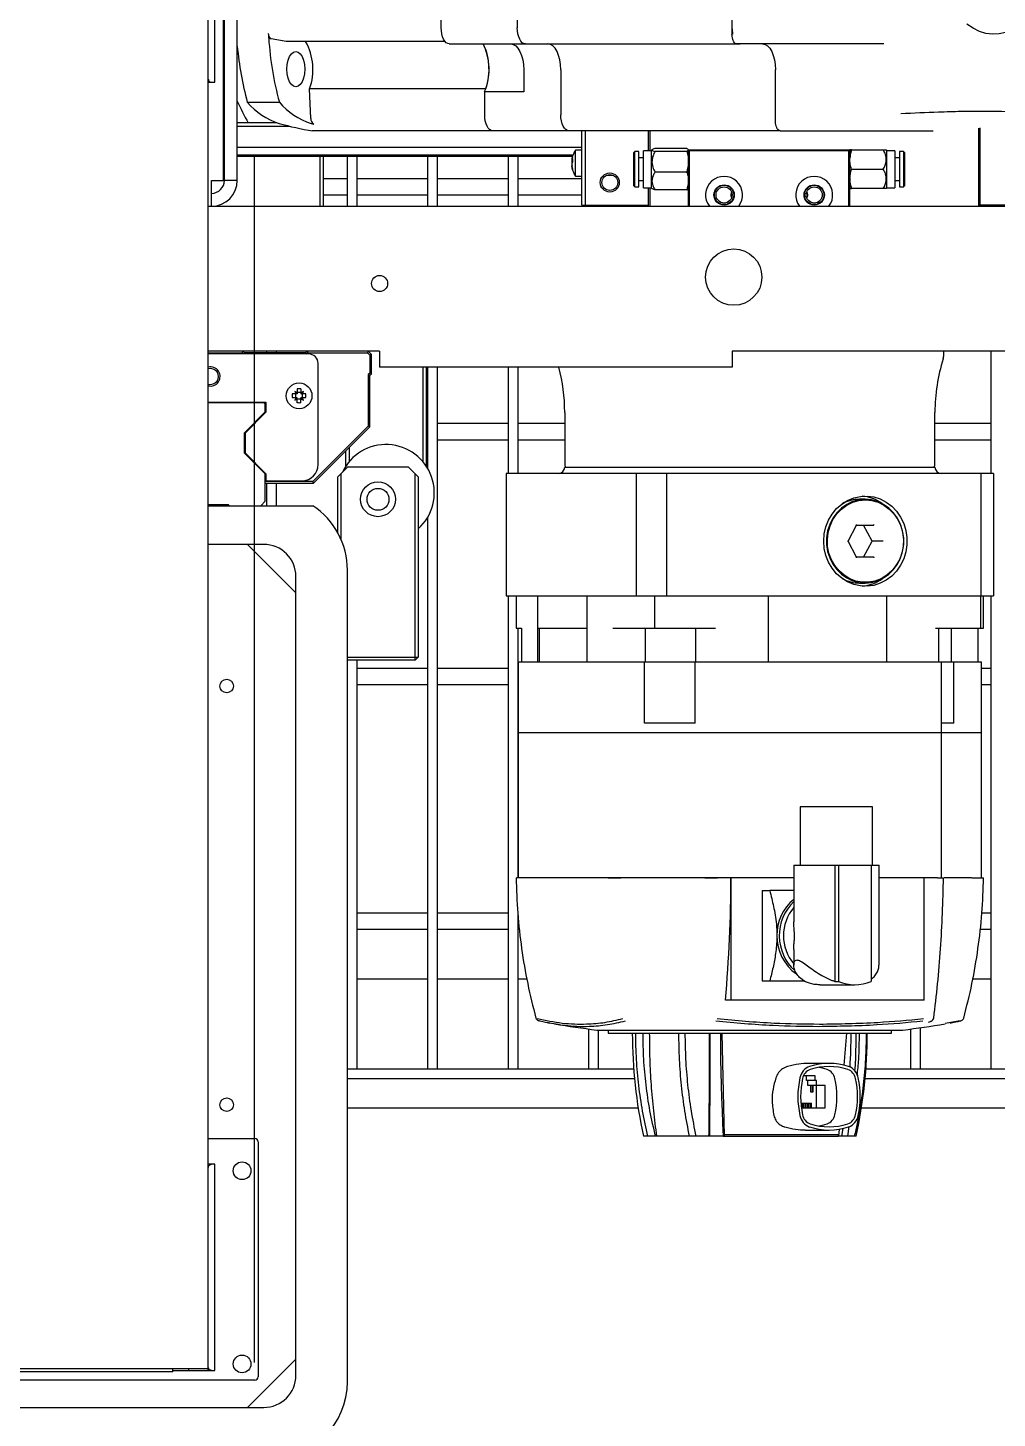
# Model space of a CAD drawing. Header units: inches. Extents: x -347369 to -260369, y 119522 to 149869.
# Drawn here: x -325453.9 to -325152.8, y 136657.3 to 137089.1 of the extents above; entities that cross this region are included whole.
import ezdxf

# ---------------------------------------------------------------- set-up
doc = ezdxf.new("R2010")
doc.units = ezdxf.units.IN
doc.header["$LTSCALE"] = 300
doc.linetypes.add('CENTRO', pattern=[2, 1.25, -0.25, 0.25, -0.25])
for name, color, linetype in [('ASSI', 254, 'CENTRO'), ('MACCHINA', 40, 'Continuous'), ('QUOTE', 7, 'Continuous')]:
    doc.layers.add(name, color=color, linetype=linetype)

# ---------------------------------------------------------------- blocks, each defined once
blk = doc.blocks.new('A$C27be3406')
at = {"layer": 'ASSI'}
blk.add_line((0, 2250), (0, -3750), dxfattribs=at)
at = {"layer": 'MACCHINA'}
for p, q in [((58.14, -1910.6), (58.14, -1819.6)), ((81.78, -1819.6), (81.78, -1910.6)), ((148.46, -1817.6), (148.46, -1912.6)), ((-14.21, -2327.5), (-14.21, -1863.05)), ((-12.21, -1927.5), (-12.21, -1863.5)), ((-9.51, -1958), (-9.51, -1862)), ((-9.21, -1958), (-9.21, -1862)), ((-5.21, -1958), (-5.21, -1862)), ((9.95, -1914.87), (5.35, -1914.07)), ((59.34, -1914.87), (9.95, -1914.87)), ((60.64, -1915.6), (150.96, -1915.6)), ((195.59, -1915.6), (190.19, -1915.6)), ((83.76, -1923.6), (83.76, -1930.43)), ((95.28, -1923.6), (95.28, -1937.6)), ((161.96, -1939.6), (161.96, -1923.6)), ((-14.21, -1927.5), (-12.21, -1927.5)), ((72, -1929.51), (17.27, -1929.51)), ((17.67, -1938.71), (17.27, -1929.51)), ((-9.51, -1933.12), (-9.21, -1933.12)), ((-2.1, -1933.69), (7.86, -1933.69)), ((83.76, -1930.43), (71.64, -1930.43)), ((71.64, -1937.6), (71.64, -1930.43)), ((-9.21, -1940.1), (-9.51, -1940.1)), ((-9.51, -1941.14), (-9.21, -1941.14)), ((7.12, -1940.1), (-5.21, -1940.1)), ((-5.21, -1941.14), (10.98, -1941.14)), ((163.45, -1942.6), (18.19, -1942.6)), ((101.85, -1965.63), (101.85, -1942.6)), ((102.85, -1942.6), (102.85, -1965.63)), ((122.5, -1948.75), (122.5, -1942.6)), ((123, -1948.75), (123, -1942.6)), ((163.46, -1942.6), (210.96, -1942.6)), ((225, -1941.74), (225, -1966)), ((225.5, -1966), (225.5, -1941.69)), ((-9.51, -1947.64), (-9.21, -1947.64)), ((-9.51, -1950), (-9.21, -1950)), ((-9.51, -1950.5), (-9.21, -1950.5)), ((-5.21, -1947.64), (101.85, -1947.64)), ((-5.21, -1950), (99.11, -1950)), ((-5.21, -1950.5), (98.93, -1950.5)), ((20.5, -1966), (20.5, -1950.5)), ((21.5, -1950.5), (21.5, -1966)), ((29, -1966), (29, -1950.5)), ((32, -1966), (32, -1950.5)), ((54, -1966), (54, -1950.5)), ((57, -1966), (57, -1950.5)), ((79, -1966), (79, -1950.5)), ((82, -1966), (82, -1950.5)), ((101.85, -1948.63), (99.85, -1948.63)), ((99.85, -1956.63), (99.85, -1948.63)), ((118.3, -1949), (118, -1949.3)), ((118, -1959.7), (118, -1949.3)), ((119.5, -1949), (118.3, -1949)), ((118.3, -1960), (118.3, -1949)), ((119.5, -1960), (119.5, -1949)), ((121, -1950.95), (119.5, -1950.95)), ((123.5, -1948.75), (121, -1948.75)), ((121, -1960.25), (121, -1948.75)), ((123.67, -1948.43), (123.5, -1948.6)), ((123.5, -1960.4), (123.5, -1948.6)), ((134.41, -1948.1), (124.53, -1948.1)), ((134.41, -1949.01), (124.53, -1949.01)), ((135, -1948.6), (134.9, -1948.43)), ((135, -1948.7), (135.2, -1948.5)), ((135, -1966), (135, -1948.6)), ((135, -1948.7), (185, -1948.7)), ((135.2, -1948.5), (135.2, -1966)), ((135.2, -1948.5), (184.8, -1948.5)), ((184.8, -1966), (184.8, -1948.5)), ((184.8, -1948.5), (185, -1948.7)), ((185.06, -1948.5), (185, -1948.6)), ((185, -1948.61), (185, -1966)), ((185.59, -1948.5), (195.47, -1948.5)), ((196.5, -1948.6), (196.4, -1948.5)), ((196.5, -1948.6), (196.5, -1960.4)), ((199, -1948.75), (196.5, -1948.75)), ((199, -1948.75), (199, -1960.25)), ((200.5, -1950.95), (199, -1950.95)), ((201.7, -1949), (200.5, -1949)), ((200.5, -1949), (200.5, -1960)), ((202, -1949.3), (201.7, -1949)), ((201.7, -1949), (201.7, -1960)), ((202, -1949.3), (202, -1959.7)), ((98.68, -1951.55), (98.71, -1951.57)), ((98.68, -1951.74), (98.93, -1951.81)), ((98.68, -1951.99), (98.94, -1952.16)), ((98.68, -1952.45), (98.92, -1952.39)), ((98.68, -1953.26), (98.8, -1953.19)), ((98.68, -1953.51), (98.72, -1953.5)), ((98.68, -1953.7), (98.76, -1953.66)), ((134.41, -1955.41), (124.53, -1955.41)), ((185.59, -1954.5), (195.47, -1954.5)), ((-13.21, -1966), (-13.21, -1958)), ((-13.21, -1958), (-9.51, -1958)), ((-5.21, -1958), (-9.21, -1958)), ((29, -1957.5), (21.5, -1957.5)), ((54, -1957.5), (32, -1957.5)), ((79, -1957.5), (57, -1957.5)), ((101.85, -1957.5), (82, -1957.5)), ((99.85, -1956.63), (101.85, -1956.63)), ((109.52, -1956.38), (111.49, -1956.38)), ((118, -1959.7), (118.3, -1960)), ((118.3, -1960), (119.5, -1960)), ((119.5, -1958.05), (121, -1958.05)), ((199, -1958.05), (200.5, -1958.05)), ((200.5, -1960), (201.7, -1960)), ((201.7, -1960), (202, -1959.7)), ((21.5, -1962.5), (29, -1962.5)), ((32, -1962.5), (54, -1962.5)), ((57, -1962.5), (79, -1962.5)), ((82, -1962.5), (101.85, -1962.5)), ((121, -1960.25), (123.5, -1960.25)), ((122.5, -1966), (122.5, -1960.25)), ((123, -1966), (123, -1960.25)), ((123.5, -1960.4), (123.67, -1960.57)), ((134.41, -1960.9), (124.53, -1960.9)), ((134.9, -1960.57), (135, -1960.4)), ((185, -1960.4), (185.06, -1960.5)), ((195.47, -1960.5), (185.59, -1960.5)), ((196.4, -1960.5), (196.5, -1960.4)), ((196.5, -1960.25), (199, -1960.25)), ((-14.21, -1966), (248.5, -1966)), ((101.85, -1965.63), (122.5, -1965.63)), ((104, -1966), (104, -1965.63)), ((107, -1966), (107, -1965.63)), ((114, -1965.63), (114, -1966)), ((246.15, -1965.63), (225.5, -1965.63)), ((229, -1966), (229, -1965.63)), ((39, -2011), (-14.21, -2011)), ((-14.21, -2011.5), (-3.71, -2011.5)), ((-3.5, -2011), (-3.71, -2011.5)), ((-3.71, -2011.5), (-3.33, -2011.87)), ((-3.5, -2011), (-3, -2011.5)), ((-3, -2011.5), (-3.15, -2011.87)), ((16, -2011.5), (-3, -2011.5)), ((4, -2011.5), (4, -2011)), ((7, -2011.5), (7, -2011)), ((16, -2011.5), (16.5, -2011)), ((16, -2011.5), (16.15, -2011.87)), ((16.33, -2011.87), (16.71, -2011.5)), ((16.5, -2011), (16.71, -2011.5)), ((16.71, -2011.5), (35.29, -2011.5)), ((35.5, -2011), (35.29, -2011.5)), ((35.29, -2011.5), (36, -2012.21)), ((35.5, -2011), (36.5, -2012)), ((39, -2011), (39, -2016)), ((248.5, -2011), (148.5, -2011)), ((148.5, -2011), (148.5, -2016)), ((214.25, -2012.2), (214.25, -2011)), ((229, -2049), (229, -2011)), ((16.92, -2011.87), (-14.21, -2011.87)), ((19.92, -2046.23), (19.92, -2014.87)), ((36.5, -2012), (36, -2012.21)), ((36, -2012.21), (36, -2017.79)), ((36.5, -2018), (36.5, -2012)), ((148.5, -2016), (39, -2016)), ((52.5, -2045.37), (52.5, -2016)), ((53.5, -2016), (53.5, -2046.71)), ((54, -2047.52), (54, -2016)), ((57, -2234), (57, -2016)), ((79, -2049), (79, -2016)), ((82, -2049), (82, -2016)), ((36, -2017.79), (35.5, -2018.29)), ((35.5, -2018.29), (35.5, -2034.29)), ((36, -2018.5), (35.5, -2018.29)), ((36.5, -2018), (36, -2017.79)), ((36, -2018.5), (36.5, -2018)), ((36, -2034.5), (36, -2018.5)), ((13.42, -2024.3), (11.88, -2024.3)), ((13.42, -2024.3), (12.65, -2023.52)), ((12.97, -2025.45), (12.97, -2024.3)), ((13.42, -2022.75), (13.42, -2024.3)), ((14.57, -2023.84), (13.42, -2023.84)), ((14.57, -2022.75), (14.57, -2024.3)), ((14.57, -2024.3), (15.35, -2023.52)), ((16.12, -2024.3), (14.57, -2024.3)), ((15.03, -2025.45), (15.03, -2024.3)), ((-14.21, -2026.8), (3.7, -2026.8)), ((3.5, -2027), (-14.21, -2027)), ((3.5, -2027.5), (3, -2027)), ((3.5, -2029.86), (3.5, -2027)), ((3.7, -2026.8), (3.7, -2029.94)), ((13.42, -2025.45), (11.88, -2025.45)), ((13.42, -2025.45), (12.65, -2026.22)), ((13.42, -2027), (13.42, -2025.45)), ((14.57, -2025.91), (13.42, -2025.91)), ((14.57, -2025.45), (15.35, -2026.22)), ((16.12, -2025.45), (14.57, -2025.45)), ((14.57, -2027), (14.57, -2025.45)), ((-3, -2036.36), (3.5, -2029.86)), ((3.7, -2029.94), (-2.8, -2036.44)), ((96.5, -2030), (96.5, -2046.5)), ((211.5, -2046.5), (211.5, -2030)), ((-3, -2042.64), (-3, -2036.36)), ((-2.8, -2036.44), (-2.8, -2042.56)), ((35.5, -2034.29), (18.29, -2051.5)), ((18.5, -2052), (36, -2034.5)), ((36, -2034.5), (35.5, -2034.29)), ((54, -2033.5), (53.5, -2033.5)), ((79, -2033.5), (57, -2033.5)), ((96.5, -2033.5), (82, -2033.5)), ((229, -2033.5), (211.5, -2033.5)), ((28.5, -2046.71), (28.5, -2042)), ((29.5, -2041), (29.5, -2045.37)), ((53.5, -2038.5), (54, -2038.5)), ((57, -2038.5), (79, -2038.5)), ((82, -2038.5), (96.5, -2038.5)), ((211.5, -2038.5), (229, -2038.5)), ((3.5, -2049.14), (-3, -2042.64)), ((-2.8, -2042.56), (3.7, -2049.06)), ((3.5, -2057.6), (3.5, -2049.14)), ((3.7, -2049.06), (3.7, -2051.23)), ((26, -2050), (29, -2047)), ((26, -2067.38), (26, -2050)), ((27, -2049), (27, -2069.41)), ((48, -2047), (29, -2047)), ((51, -2050), (48, -2047)), ((50, -2107), (50, -2049)), ((51, -2050), (51, -2106)), ((78.32, -2049), (78.32, -2087)), ((229.68, -2049), (78.32, -2049)), ((96.5, -2047), (211.5, -2047)), ((118.82, -2087), (118.82, -2049)), ((128.07, -2049), (128.07, -2087)), ((225.85, -2087), (225.85, -2049)), ((229.68, -2049), (229.68, -2087)), ((18.29, -2051.5), (3.5, -2051.5)), ((3.5, -2052), (18.5, -2052)), ((3.7, -2051.23), (14.92, -2051.23)), ((4, -2059), (4, -2052)), ((7, -2059), (7, -2052)), ((18.5, -2052), (18.29, -2051.5)), ((-14.21, -2058.6), (-8, -2058.6)), ((-14.21, -2059), (18.27, -2059)), ((-8, -2058.6), (-7.6, -2059)), ((2.1, -2059), (3.5, -2057.6)), ((189.82, -2057), (188.06, -2057)), ((54, -2234), (54, -2062.48)), ((184.5, -2070), (187.17, -2064.99)), ((187.17, -2065), (192.49, -2065)), ((192, -2070), (189.33, -2065)), ((3, -2071), (-14.21, -2071)), ((13, -2086), (-2, -2071)), ((184.35, -2070), (184.5, -2070)), ((187.17, -2075.01), (184.5, -2070)), ((189.33, -2075), (192, -2070)), ((195.44, -2070), (192, -2070)), ((192.49, -2075), (187.17, -2075)), ((29, -2331), (29, -2079)), ((13, -2329), (13, -2081)), ((188.06, -2083), (189.82, -2083)), ((78.32, -2087), (229.68, -2087)), ((79, -2234), (79, -2087)), ((81.46, -2087), (81.46, -2097)), ((88.14, -2107.5), (88.14, -2087)), ((103.47, -2107.5), (103.47, -2087)), ((124.37, -2087), (124.37, -2097)), ((159.66, -2087), (159.66, -2107.5)), ((196.61, -2107.5), (196.61, -2087)), ((225.61, -2087), (225.61, -2097)), ((226.54, -2097), (226.54, -2087)), ((229, -2234), (229, -2087)), ((81.46, -2097), (83.12, -2097)), ((82, -2174.5), (82, -2097)), ((83.05, -2097), (83.05, -2107.5)), ((88.14, -2097), (103.47, -2097)), ((88.61, -2097), (88.61, -2107.5)), ((111.5, -2097), (143.29, -2097)), ((121.58, -2107.5), (121.58, -2097)), ((137.24, -2107.5), (137.24, -2097)), ((211.72, -2097), (226.54, -2097)), ((212.74, -2107.5), (212.74, -2097)), ((216.68, -2107.5), (216.68, -2097)), ((224.95, -2107.5), (224.95, -2097)), ((29, -2106), (51, -2106)), ((50, -2107), (51, -2106)), ((50, -2107), (29, -2107)), ((32, -2234), (32, -2107)), ((54, -2109.5), (32, -2109.5)), ((79, -2109.5), (57, -2109.5)), ((82.02, -2109.5), (82, -2109.5)), ((82.02, -2107.5), (82.02, -2174.5)), ((82.02, -2107.5), (225.98, -2107.5)), ((121.27, -2126.5), (121.27, -2107.5)), ((136.98, -2126.5), (136.98, -2107.5)), ((213.55, -2174.5), (213.55, -2107.5)), ((217.37, -2126.5), (217.37, -2107.5)), ((225.98, -2174.5), (225.98, -2107.5)), ((229, -2109.5), (225.98, -2109.5)), ((32, -2114.5), (54, -2114.5)), ((57, -2114.5), (79, -2114.5)), ((82, -2114.5), (82.02, -2114.5)), ((225.98, -2114.5), (229, -2114.5)), ((136.98, -2126.5), (121.27, -2126.5)), ((217.37, -2126.5), (213.55, -2126.5)), ((225.98, -2129.5), (82.02, -2129.5)), ((169.69, -2152.45), (169.69, -2170.65)), ((192.09, -2152.45), (169.69, -2152.45)), ((192.09, -2170.65), (192.09, -2152.45)), ((167.64, -2170.65), (167.64, -2188.19)), ((167.64, -2170.65), (194.14, -2170.65)), ((180.43, -2170.65), (180.43, -2206.72)), ((181.52, -2170.65), (181.52, -2206.72)), ((191.68, -2170.65), (191.68, -2206.72)), ((194.14, -2201.66), (194.14, -2170.65)), ((167.64, -2174.5), (81.63, -2174.5)), ((148.11, -2174.5), (148.11, -2212.5)), ((210.46, -2174.5), (194.14, -2174.5)), ((208.15, -2212.5), (208.15, -2174.5)), ((212.31, -2174.5), (210.48, -2174.5)), ((222.9, -2174.5), (214.38, -2174.5)), ((222.91, -2174.5), (224.75, -2174.5)), ((157.81, -2178.5), (157.81, -2206.5)), ((157.81, -2178.5), (160.19, -2178.5)), ((54, -2185.5), (32, -2185.5)), ((79, -2185.5), (57, -2185.5)), ((82, -2234), (82, -2186.25)), ((229, -2185.5), (226.08, -2185.5)), ((32, -2190.5), (54, -2190.5)), ((57, -2190.5), (79, -2190.5)), ((82, -2190.5), (82.46, -2190.5)), ((225.54, -2190.5), (229, -2190.5)), ((167.64, -2196.82), (167.64, -2201.63)), ((54, -2206), (32, -2206)), ((79, -2206), (57, -2206)), ((84.76, -2206), (82, -2206)), ((229, -2206), (223.24, -2206)), ((157.81, -2206.5), (160.19, -2206.5)), ((175.82, -2207.75), (186.6, -2207.75)), ((180.43, -2206.72), (181.52, -2206.72)), ((208.15, -2212.5), (146.41, -2212.5)), ((88.44, -2218.86), (88.69, -2218.98)), ((219.31, -2218.98), (214.67, -2219.78)), ((91, -2219.47), (91.77, -2219.63)), ((104, -2234), (104, -2221.48)), ((106.5, -2221.8), (201.5, -2221.8)), ((107, -2234), (107, -2221.8)), ((110, -2221.8), (110, -2222.8)), ((110, -2222.8), (198, -2222.8)), ((145.3, -2222.8), (146, -2254.8)), ((183.99, -2222.8), (183.25, -2232.69)), ((198, -2222.8), (198, -2221.8)), ((204, -2234), (204, -2221.48)), ((207, -2234), (207, -2221.07)), ((209.51, -2219.38), (210.09, -2219.17)), ((216.23, -2219.63), (217, -2219.47)), ((117.92, -2234), (29, -2234)), ((174.28, -2236), (170.69, -2236)), ((171.59, -2237.5), (171.59, -2236)), ((178.62, -2232.15), (172.26, -2232.15)), ((174.28, -2237.5), (174.28, -2236)), ((582, -2234), (190.08, -2234)), ((118.18, -2237), (29, -2237)), ((174.7, -2237.5), (171.59, -2237.5)), ((172.01, -2239), (172.01, -2237.5)), ((177.44, -2239), (172.01, -2239)), ((172.86, -2239), (172.86, -2241)), ((173.39, -2239), (173.39, -2241)), ((173.65, -2241), (173.65, -2239)), ((174.7, -2239), (174.7, -2237.5)), ((174.75, -2246), (174.75, -2239)), ((177.44, -2246), (177.44, -2239)), ((582, -2237), (189.82, -2237)), ((169.85, -2244.5), (173.18, -2244.5)), ((170.23, -2244.5), (170.23, -2246)), ((170.65, -2246), (170.65, -2244.5)), ((171.08, -2244.5), (171.08, -2246)), ((171.5, -2246), (171.5, -2244.5)), ((171.92, -2244.5), (171.92, -2246)), ((172.34, -2246), (172.34, -2244.5)), ((172.76, -2244.5), (172.76, -2246)), ((172.86, -2241), (173.65, -2241)), ((173.18, -2246), (173.18, -2244.5)), ((29, -2246), (119.33, -2246)), ((170.01, -2246), (177.44, -2246)), ((188.67, -2246), (888, -2246)), ((171.29, -2252.85), (178.62, -2252.85)), ((181.74, -2252.6), (181.58, -2254.8)), ((182.88, -2252.39), (182.44, -2254.8)), ((184.47, -2254.8), (184.9, -2251.78)), ((-14.21, -2255.5), (0.29, -2255.5)), ((1.29, -2256.5), (1.29, -2329.5)), ((124.97, -2254.8), (121, -2254.8)), ((145.75, -2254.8), (125.03, -2254.8)), ((145.75, -2254.8), (146, -2254.8)), ((146.02, -2254.3), (146, -2254.8)), ((146, -2254.8), (181.58, -2254.8)), ((181.6, -2254.3), (146.02, -2254.3)), ((181.58, -2254.8), (181.6, -2254.3)), ((181.58, -2254.8), (181.58, -2254.3)), ((182.44, -2254.8), (181.58, -2254.8)), ((187, -2254.8), (182.44, -2254.8)), ((-12.21, -2263.5), (-14.21, -2263.5)), ((-12.21, -2327.5), (-12.21, -2263.5)), ((-2, -2339), (13, -2324)), ((0.29, -2330.5), (-157.71, -2330.5)), ((-14.21, -2327.05), (-143.21, -2327.05)), ((-25.21, -2327.95), (-132.21, -2327.95)), ((-25.21, -2327.95), (-25.21, -2327.05)), ((-25.21, -2327.5), (-12.21, -2327.5)), ((-20.21, -2327.5), (-20.21, -2327.05)), ((-345, -2339), (3, -2339))]:
    blk.add_line(p, q, dxfattribs=at)
at = {"layer": 'MACCHINA', "flags": 128}
for points in [[(237.44, -1910.15), (235.48, -1911.28), (233.47, -1912.06), (231.44, -1912.5), (229.4, -1912.59), (227.36, -1912.33), (225.34, -1911.71), (223.35, -1910.75), (221.41, -1909.46)], [(4.44, -1912.35), (4.46, -1912.54), (4.47, -1912.74), (4.48, -1912.94), (4.5, -1913.14), (4.51, -1913.34), (4.53, -1913.53), (4.54, -1913.73), (4.55, -1913.93)], [(60.64, -1915.6), (60.15, -1915.5), (59.68, -1915.22), (59.25, -1914.76), (58.87, -1914.14), (58.56, -1913.38), (58.33, -1912.51), (58.18, -1911.58), (58.14, -1910.6)], [(84.28, -1915.6), (83.79, -1915.5), (83.32, -1915.22), (82.89, -1914.76), (82.51, -1914.14), (82.2, -1913.38), (81.97, -1912.51), (81.83, -1911.58), (81.78, -1910.6)], [(79.76, -1915.6), (80.54, -1915.75), (81.29, -1916.21), (81.98, -1916.95), (82.59, -1917.94), (83.09, -1919.16), (83.46, -1920.54), (83.68, -1922.04), (83.76, -1923.6)], [(95.28, -1923.6), (95.2, -1922.04), (94.97, -1920.54), (94.6, -1919.16), (94.11, -1917.94), (93.5, -1916.95), (92.81, -1916.21), (92.06, -1915.75), (91.28, -1915.6)], [(157.96, -1915.6), (158.74, -1915.75), (159.49, -1916.21), (160.18, -1916.95), (160.79, -1917.94), (161.29, -1919.16), (161.66, -1920.54), (161.89, -1922.04), (161.96, -1923.6)], [(14.93, -1927.33), (14.36, -1928.2), (13.7, -1928.75), (12.98, -1928.94), (12.27, -1928.75), (11.61, -1928.2), (11.04, -1927.33), (10.6, -1926.19), (10.33, -1924.86), (10.23, -1923.44), (10.33, -1922.01), (10.6, -1920.69), (11.04, -1919.55)], [(11.04, -1919.55), (11.61, -1918.67), (12.27, -1918.12), (12.98, -1917.94), (13.7, -1918.12), (14.36, -1918.67), (14.93, -1919.55), (15.37, -1920.69), (15.64, -1922.01), (15.73, -1923.44), (15.64, -1924.86), (15.37, -1926.19), (14.93, -1927.33)], [(74.14, -1942.6), (73.65, -1942.5), (73.18, -1942.22), (72.75, -1941.76), (72.37, -1941.14), (72.06, -1940.38), (71.83, -1939.51), (71.68, -1938.58), (71.64, -1937.6)], [(97.78, -1942.6), (97.29, -1942.5), (96.82, -1942.22), (96.39, -1941.76), (96.01, -1941.14), (95.7, -1940.38), (95.47, -1939.51), (95.33, -1938.58), (95.28, -1937.6)], [(98.72, -1951.75), (98.71, -1951.85), (98.68, -1951.99)], [(98.71, -1953.68), (98.7, -1953.62), (98.68, -1953.51)], [(176.96, -2070), (177.13, -2067.75), (177.63, -2065.57), (178.44, -2063.49), (179.56, -2061.59), (180.94, -2059.9), (182.55, -2058.48), (184.35, -2057.35), (186.3, -2056.55), (188.34, -2056.1), (190.42, -2056.01), (192.48, -2056.28), (194.48, -2056.91), (196.36, -2057.88), (198.08, -2059.16), (199.58, -2060.72), (200.83, -2062.52), (201.79, -2064.51), (202.45, -2066.65), (202.79, -2068.87), (202.79, -2071.13), (202.45, -2073.35), (201.79, -2075.49), (200.83, -2077.48), (199.58, -2079.28), (198.08, -2080.84), (196.36, -2082.12), (194.48, -2083.09), (192.48, -2083.72), (190.42, -2083.99), (188.34, -2083.9), (186.3, -2083.45), (184.35, -2082.65), (182.55, -2081.52), (180.94, -2080.1), (179.56, -2078.41), (178.44, -2076.51), (177.63, -2074.43), (177.13, -2072.25), (176.96, -2070)], [(189.82, -2057), (187.84, -2057.18), (185.92, -2057.7), (184.1, -2058.57), (182.44, -2059.74), (180.98, -2061.2), (179.76, -2062.89), (178.82, -2064.78), (178.18, -2066.81), (177.85, -2068.93), (177.85, -2071.07), (178.18, -2073.19), (178.82, -2075.22), (179.76, -2077.11), (180.98, -2078.8), (182.44, -2080.26), (184.1, -2081.43), (185.92, -2082.3), (187.84, -2082.82), (189.82, -2083), (191.8, -2082.82), (193.72, -2082.3), (195.54, -2081.43), (197.2, -2080.26), (198.66, -2078.8), (199.87, -2077.11), (200.82, -2075.22), (201.46, -2073.19), (201.79, -2071.07), (201.79, -2068.93), (201.46, -2066.81), (200.82, -2064.78), (199.87, -2062.89), (198.66, -2061.2), (197.2, -2059.74), (195.54, -2058.57), (193.72, -2057.7), (191.8, -2057.18), (189.82, -2057)], [(189.9, -2057.2), (191.89, -2057.38), (193.83, -2057.93), (195.66, -2058.83), (197.32, -2060.04), (198.77, -2061.54), (199.97, -2063.29), (200.87, -2065.23), (201.46, -2067.3), (201.71, -2069.46), (201.63, -2071.63), (201.2, -2073.75), (200.45, -2075.76), (199.4, -2077.61), (198.08, -2079.24), (196.52, -2080.6), (194.77, -2081.66), (192.88, -2082.39), (190.9, -2082.75), (188.89, -2082.75), (186.92, -2082.39), (185.02, -2081.66), (183.27, -2080.6), (181.71, -2079.24), (180.39, -2077.61), (179.34, -2075.76), (178.59, -2073.75), (178.17, -2071.63), (178.08, -2069.46), (178.34, -2067.3), (178.92, -2065.23), (179.83, -2063.29), (181.02, -2061.54), (182.47, -2060.04), (184.13, -2058.83), (185.96, -2057.93), (187.9, -2057.38), (189.9, -2057.2)], [(144.88, -2222.8), (144.89, -2226.83), (144.93, -2230.86), (145, -2234.88), (145.09, -2238.9), (145.22, -2242.9), (145.37, -2246.88), (145.55, -2250.85), (145.75, -2254.8)], [(178.02, -2234.06), (176.58, -2233.66), (175.4, -2233.42)], [(175.4, -2251.58), (176.58, -2251.34), (178.02, -2250.94)]]:
    blk.add_lwpolyline(points, dxfattribs=at)
at = {"layer": 'MACCHINA'}
for centre, radius in [((110.5, -1958.63), 2.96), ((110.5, -1958.63), 2.46), ((146, -1962.5), 3.15), ((146, -1962.5), 3), ((146, -1962.5), 2.5), ((174, -1962.5), 3.15), ((174, -1962.5), 3), ((174, -1962.5), 2.5), ((149, -1988), 8.75), ((39, -1990), 2.5), ((14, -2024.87), 4), ((38.5, -2057), 5.4), ((38.5, -2057), 3.4), ((-8.5, -2115), 2.1), ((-8.5, -2245), 2.1), ((-3.71, -2265.5), 2.75), ((-3.71, -2325.5), 2.75)]:
    blk.add_circle(centre, radius, dxfattribs=at)
for centre, radius, start, end in [((6.19, -1912.53), 1.76, 174.1511, 241.2153), ((157.78, -1910.64), 9.32, 179.761, 191.8337), ((94.56, -1907.42), 100.16, 185.1105, 195.2071), ((105.43, -1907.21), 101.1, 183.8086, 195.1818), ((0.75, -1923.54), 17.56, 340.1212, 29.5829), ((55.05, -1923.48), 17.98, 337.2868, 25.9881), ((54.64, -1923.52), 18.36, 340.9391, 25.5353), ((85.68, -1891.99), 99.85, 204.456, 208.8032), ((14.32, -1919.84), 21.48, 220.1559, 252.2768), ((24.28, -1919.84), 21.48, 220.1559, 252.2768), ((32.87, -1851.42), 92.35, 254.2364, 260.8575), ((19.56, -1938.92), 1.91, 173.795, 237.1625), ((43.5, -1848.84), 95.02, 254.2689, 254.7643), ((105.95, -1952.77), 7.34, 164.9527, 171.9608), ((102.86, -1952.27), 4.23, 160.5837, 170.2418), ((104.64, -1952.41), 6.02, 167.6604, 171.7896), ((100.09, -1952.25), 1.49, 139.4162, 159.9557), ((105.62, -1952.63), 7.02, 145.292, 167.6618), ((105.55, -1951.81), 6.62, 175.3965, 184.6035), ((102.08, -1953.26), 3.49, 160.1365, 166.6839), ((100.09, -1953.32), 1.49, 139.4162, 159.9557), ((99.91, -1952.02), 1.29, 199.3339, 207.8921), ((102.26, -1951.95), 3.68, 193.4454, 202.5167), ((104.67, -1952.4), 6.05, 188.2239, 199.0334), ((98.95, -1952.99), 0.378, 226.2673, 257.4818), ((104.67, -1952.84), 6.05, 188.2239, 199.0334), ((105.62, -1952.63), 7.02, 192.3382, 214.708), ((100.08, -1954.59), 1.15, 168.9237, 191.0763), ((-13.21, -1958), 4, 270, 0), ((-13.21, -1958), 8, 270, 0), ((146, -1962.5), 5.75, 322.5048, 217.5415), ((174, -1962.5), 5.75, 322.5048, 217.5415), ((-13.5, -2018.87), 2.96, 256.1067, 103.5229), ((16.92, -2014.87), 3, 0, 90), ((41.5, -2030), 55, 0, 14.7467), ((266.5, -2030), 55, 162.4378, 180), ((210.25, -2012.2), 4, 342.4378, 0), ((-13.5, -2018.87), 2.46, 253.205, 106.3876), ((27.4, -2024.87), 15.53, 177.8786, 182.1214), ((7.34, -2034.11), 11.85, 59.1092, 63.3848), ((23.24, -2018.22), 11.85, 206.6152, 210.8908), ((14, -2038.27), 15.53, 87.8786, 92.1214), ((20.66, -2034.11), 11.85, 116.6152, 120.8908), ((4.76, -2018.22), 11.85, 329.1092, 333.3848), ((0.6, -2024.87), 15.53, 357.8786, 2.1214), ((23.24, -2031.53), 11.85, 149.1092, 153.3848), ((7.34, -2015.63), 11.85, 296.6152, 300.8908), ((14, -2011.47), 15.53, 267.8786, 272.1214), ((20.66, -2015.63), 11.85, 239.1092, 243.3848), ((4.76, -2031.53), 11.85, 26.6152, 30.8908), ((41, -2055), 15, 311.8103, 154.5161), ((14.92, -2046.23), 5, 270, 0), ((94.5, -2047), 2, 270, 0), ((97, -2046.5), 0.5, 180, 270), ((211, -2046.5), 0.5, 270, 0), ((213.5, -2047), 2, 180, 270), ((5, -2079), 24, 0, 56.4427), ((188.08, -2068.28), 11.28, 90.1067, 118.4655), ((187.9, -2068.33), 12.34, 53.9046, 85.1915), ((3, -2081), 10, 0, 90), ((188.08, -2071.72), 11.28, 241.5345, 269.8933), ((187.92, -2071.7), 12.3, 274.758, 306.1459), ((-273.83, -2174.67), 421.94, 354.8565, 0.0235), ((176.75, -2192.33), 14.34, 129.4079, 180.6769), ((177.84, -2192.5), 14.69, 133.9313, 227.6402), ((178.19, -2192.5), 13.73, 140.1823, 219.8177), ((176.67, -2192.69), 14.27, 179.2412, 234.8937), ((186.6, -2194.65), 13.1, 247.1796, 292.8204), ((154, -1844.78), 380, 260.8089, 262.8192), ((265.54, -2222.8), 148.04, 180, 192.4838), ((13.8, -2222.8), 171.66, 356.5046, 0.0005), ((42.46, -2222.8), 148.04, 347.5162, 0), ((154, -1844.78), 380, 277.1808, 279.1907), ((174.17, -2237.48), 4.68, 110.176, 169.6824), ((174.07, -2237.57), 3.74, 110.176, 169.6824), ((178.62, -2252.14), 19.99, 72.337, 107.663), ((178.62, -2252.43), 19.28, 72.337, 107.663), ((176.73, -2237.57), 3.74, 10.3176, 69.824), ((183.18, -2237.57), 3.74, 10.3176, 69.824), ((183.08, -2237.48), 4.68, 10.3176, 69.824), ((195.93, -2242.5), 27.01, 167.4825, 192.5175), ((195.6, -2242.5), 25.83, 167.4825, 192.5175), ((155.2, -2242.5), 25.83, 347.4825, 12.5175), ((161.65, -2242.5), 25.83, 347.4825, 12.5175), ((161.31, -2242.5), 27.01, 347.4825, 12.5175), ((174.17, -2247.52), 4.68, 190.3176, 249.824), ((174.07, -2247.43), 3.74, 190.3176, 249.824), ((176.73, -2247.43), 3.74, 290.176, 349.6824), ((183.18, -2247.43), 3.74, 290.176, 349.6824), ((183.08, -2247.52), 4.68, 290.176, 349.6824), ((178.62, -2232.86), 19.99, 252.337, 287.663), ((178.62, -2232.57), 19.28, 252.337, 287.663), ((0.29, -2256.5), 1, 0, 90), ((0.29, -2329.5), 1, 270, 0), ((3, -2329), 10, 270, 0), ((5, -2331), 24, 270, 0)]:
    blk.add_arc(centre, radius, start, end, dxfattribs=at)
for centre, major_axis, start_param, end_param in [((187.05, -2064.8), (-0.118, 0.197), 3.313803, 4.540178), ((192.59, -2064.8), (0.118, 0.197), 3.313803, 4.8846), ((187.05, -2075.2), (0.118, 0.197), 4.8846, 6.110975), ((192.59, -2075.2), (-0.118, 0.197), 4.540178, 6.110975)]:
    blk.add_ellipse(centre, major_axis=major_axis, ratio=0.289907, start_param=start_param, end_param=end_param, dxfattribs=at)
for points, knots in [([(149.96, -1915.6), (149.79, -1915.57), (149.46, -1915.5), (149.01, -1914.98), (148.67, -1914.22), (148.49, -1913.38), (148.47, -1912.82), (148.46, -1912.6)], [0, 0, 0, 0, 0.2145676, 0.4291207, 0.6440301, 0.8590175, 1, 1, 1, 1]), ([(190.19, -1915.6), (186.3, -1915.6), (178.52, -1915.6), (167.96, -1915.6), (158.42, -1915.6), (152.78, -1915.6), (149.96, -1915.6)], [0, 0, 0, 0, 0.27999, 0.559979, 0.779989, 1, 1, 1, 1]), ([(-14.21, -1926.5), (-14.2, -1926.59), (-14.19, -1926.8), (-14.05, -1927.07), (-13.83, -1927.31), (-13.54, -1927.47), (-13.32, -1927.49), (-13.21, -1927.5)], [0, 0, 0, 0, 0.146754, 0.316126, 0.510248, 0.757793, 1, 1, 1, 1]), ([(226.12, -1936.55), (223.96, -1936.57), (219.63, -1936.59), (211.35, -1936.82), (204.85, -1937.14), (200.89, -1937.33)], [0, 0, 0, 0, 0.28001, 0.560021, 1, 1, 1, 1]), ([(246.27, -1937.33), (244.59, -1937.2), (241.24, -1936.94), (234.67, -1936.63), (229.37, -1936.58), (226.12, -1936.55)], [0, 0, 0, 0, 0.280011, 0.560022, 1, 1, 1, 1]), ([(163.46, -1942.6), (163.29, -1942.57), (162.96, -1942.5), (162.51, -1941.98), (162.17, -1941.22), (161.99, -1940.38), (161.97, -1939.82), (161.96, -1939.6)], [0, 0, 0, 0, 0.21457, 0.429124, 0.644045, 0.859046, 1, 1, 1, 1]), ([(124.53, -1948.1), (124.31, -1948.16), (123.87, -1948.29), (123.5, -1948.52), (123.72, -1948.77), (124.28, -1948.94), (124.53, -1949.01)], [0, 0, 0, 0, 0.216461, 0.440323, 0.75191, 1, 1, 1, 1]), ([(124.53, -1949.01), (124.31, -1949.45), (123.87, -1950.34), (123.5, -1951.99), (123.72, -1953.77), (124.28, -1954.91), (124.53, -1955.41)], [0, 0, 0, 0, 0.216461, 0.440323, 0.75191, 1, 1, 1, 1]), ([(134.41, -1948.1), (134.56, -1948.18), (134.87, -1948.34), (135.04, -1948.65), (134.65, -1948.87), (134.41, -1949.01)], [0, 0, 0, 0, 0.2648736, 0.5354914, 1, 1, 1, 1]), ([(134.41, -1949.01), (134.56, -1949.56), (134.87, -1950.69), (135.04, -1952.86), (134.65, -1954.42), (134.41, -1955.41)], [0, 0, 0, 0, 0.264874, 0.535491, 1, 1, 1, 1]), ([(185.59, -1954.5), (185.44, -1953.98), (185.13, -1952.93), (184.96, -1950.89), (185.35, -1949.42), (185.59, -1948.5)], [0, 0, 0, 0, 0.264874, 0.535491, 1, 1, 1, 1]), ([(185.59, -1948.5), (185.43, -1948.5), (185.13, -1948.5), (185.09, -1948.5), (185.08, -1948.5)], [0, 0, 0, 0, 0.529224, 1, 1, 1, 1]), ([(185.59, -1948.5), (185.43, -1949.02), (185.16, -1949.86), (185.12, -1950.73), (185.11, -1951.07)], [0, 0, 0, 0, 0.617113, 1, 1, 1, 1]), ([(195.47, -1954.5), (195.69, -1954.09), (196.13, -1953.25), (196.5, -1951.7), (196.28, -1950.04), (195.72, -1948.97), (195.47, -1948.5)], [0, 0, 0, 0, 0.216461, 0.440323, 0.75191, 1, 1, 1, 1]), ([(195.47, -1948.5), (195.68, -1948.5), (196.1, -1948.5), (196.45, -1948.5), (196.36, -1948.5), (196.34, -1948.5)], [0, 0, 0, 0, 0.433535, 0.881893, 1, 1, 1, 1]), ([(124.53, -1955.41), (124.31, -1955.79), (123.87, -1956.55), (123.5, -1957.97), (123.72, -1959.5), (124.28, -1960.47), (124.53, -1960.9)], [0, 0, 0, 0, 0.2164608, 0.4403228, 0.7519097, 1, 1, 1, 1]), ([(134.41, -1955.41), (134.56, -1955.89), (134.87, -1956.85), (135.04, -1958.72), (134.65, -1960.06), (134.41, -1960.9)], [0, 0, 0, 0, 0.264874, 0.535491, 1, 1, 1, 1]), ([(185.59, -1960.5), (185.44, -1959.98), (185.13, -1958.93), (184.96, -1956.89), (185.35, -1955.42), (185.59, -1954.5)], [0, 0, 0, 0, 0.264874, 0.535491, 1, 1, 1, 1]), ([(195.47, -1960.5), (195.69, -1960.09), (196.13, -1959.25), (196.5, -1957.7), (196.28, -1956.04), (195.72, -1954.97), (195.47, -1954.5)], [0, 0, 0, 0, 0.216461, 0.440323, 0.75191, 1, 1, 1, 1]), ([(185.11, -1957.07), (185.09, -1957.28), (184.97, -1958.44), (185.31, -1959.58), (185.59, -1960.5)], [0, 0, 0, 0, 0.186195, 1, 1, 1, 1]), ([(124.53, -1960.9), (124.3, -1960.84), (123.89, -1960.73), (123.75, -1960.61), (123.69, -1960.55)], [0, 0, 0, 0, 0.555616, 1, 1, 1, 1]), ([(134.41, -1960.9), (134.57, -1960.82), (134.82, -1960.71), (134.86, -1960.59), (134.87, -1960.55)], [0, 0, 0, 0, 0.684897, 1, 1, 1, 1]), ([(148.34, -1961.62), (148.33, -1961.64), (148.25, -1961.75), (148.14, -1962.02), (148.07, -1962.44), (148.11, -1962.88), (148.22, -1963.19), (148.31, -1963.34), (148.34, -1963.38)], [0, 0, 0, 0, 0.0398527, 0.2367852, 0.4698328, 0.6961258, 0.9165263, 1, 1, 1, 1]), ([(171.66, -1961.62), (171.67, -1961.64), (171.75, -1961.75), (171.86, -1962.02), (171.93, -1962.44), (171.89, -1962.88), (171.78, -1963.19), (171.69, -1963.34), (171.66, -1963.38)], [0, 0, 0, 0, 0.039853, 0.236785, 0.469833, 0.696126, 0.916526, 1, 1, 1, 1]), ([(185.08, -1960.5), (185.07, -1960.5), (184.98, -1960.5), (185.3, -1960.5), (185.59, -1960.5)], [0, 0, 0, 0, 0.0690504, 1, 1, 1, 1]), ([(196.34, -1960.5), (196.31, -1960.5), (196.26, -1960.5), (195.73, -1960.5), (195.47, -1960.5)], [0, 0, 0, 0, 0.5045203, 1, 1, 1, 1]), ([(81.4, -2174.5), (81.53, -2178.18), (81.77, -2185.54), (83.03, -2196.53), (84.86, -2207.44), (86.65, -2214.57), (87.55, -2218.14)], [0, 0, 0, 0, 0.249861, 0.499779, 0.749856, 1, 1, 1, 1]), ([(81.45, -2174.5), (81.44, -2174.5), (81.41, -2174.5), (81.55, -2174.5), (81.63, -2174.5)], [0, 0, 0, 0, 0.439327, 1, 1, 1, 1]), ([(109.98, -2174.5), (110.14, -2174.5), (110.46, -2174.5), (111.28, -2174.5), (112.24, -2174.5), (113.16, -2174.5), (113.69, -2174.5), (113.9, -2174.5)], [0, 0, 0, 0, 0.214551, 0.429083, 0.64402, 0.859042, 1, 1, 1, 1]), ([(140.03, -2174.5), (140.19, -2174.5), (140.51, -2174.5), (141.34, -2174.5), (142.3, -2174.5), (143.22, -2174.5), (143.74, -2174.5), (143.95, -2174.5)], [0, 0, 0, 0, 0.214554, 0.429093, 0.644016, 0.859029, 1, 1, 1, 1]), ([(211.14, -2218.13), (211.56, -2214.58), (212.39, -2207.48), (213.27, -2196.6), (213.9, -2185.59), (214.07, -2178.2), (214.16, -2174.5)], [0, 0, 0, 0, 0.249729, 0.499617, 0.749733, 1, 1, 1, 1]), ([(212.31, -2174.5), (212.61, -2174.5), (213.21, -2174.5), (213.83, -2174.5), (214.15, -2174.5), (214.13, -2174.5), (214.12, -2174.5)], [0, 0, 0, 0, 0.285428, 0.570832, 0.856779, 1, 1, 1, 1]), ([(220.45, -2218.14), (221.35, -2214.57), (223.14, -2207.44), (224.97, -2196.53), (226.23, -2185.54), (226.47, -2178.18), (226.6, -2174.5)], [0, 0, 0, 0, 0.250144, 0.500221, 0.750139, 1, 1, 1, 1]), ([(224.75, -2174.5), (225.05, -2174.5), (225.64, -2174.5), (226.26, -2174.5), (226.59, -2174.5), (226.56, -2174.5), (226.55, -2174.5)], [0, 0, 0, 0, 0.28662, 0.573219, 0.860334, 1, 1, 1, 1]), ([(160.19, -2178.5), (160.6, -2180.11), (161.23, -2182.54), (161.89, -2186.07), (162.31, -2189.1), (162.37, -2191.3), (162.41, -2192.5)], [0, 0, 0, 0, 0.377562, 0.571739, 0.76553, 1, 1, 1, 1]), ([(167.64, -2178.5), (166.86, -2178.5), (164.34, -2178.5), (161.88, -2178.5), (160.19, -2178.5)], [0, 0, 0, 0, 0.310482, 1, 1, 1, 1]), ([(167.69, -2196.82), (167.68, -2196.52), (167.64, -2195.78), (167.78, -2194.6), (167.89, -2193.39), (167.91, -2192.35), (167.85, -2191.05), (167.67, -2189.65), (167.68, -2188.66), (167.69, -2188.19)], [0, 0, 0, 0, 0.120703, 0.304542, 0.427079, 0.514345, 0.601627, 0.81193, 1, 1, 1, 1]), ([(162.41, -2192.5), (162.41, -2192.69), (162.4, -2193.71), (162.3, -2195.58), (161.94, -2198.75), (161.24, -2202.45), (160.54, -2205.14), (160.19, -2206.5)], [0, 0, 0, 0, 0.0367973, 0.1990761, 0.365635, 0.6795549, 1, 1, 1, 1]), ([(175.83, -2207.72), (175.44, -2207.72), (174.01, -2207.72), (171.8, -2207.14), (169.85, -2205.97), (168.61, -2204.59), (167.9, -2203.24), (167.58, -2201.85), (167.69, -2200.66), (168.28, -2199.95), (169.42, -2200.13), (170.96, -2201.16), (172.77, -2202.51), (174.73, -2203.88), (176.97, -2205.23), (178.93, -2206.17), (180.12, -2206.61), (180.43, -2206.72)], [0, 0, 0, 0, 0.032212, 0.119082, 0.210519, 0.278474, 0.348378, 0.417695, 0.48914, 0.552711, 0.616755, 0.695368, 0.762535, 0.831491, 0.901972, 0.974735, 1, 1, 1, 1]), ([(191.67, -2206), (191.79, -2205.93), (192.39, -2205.54), (193.11, -2204.64), (193.8, -2203.41), (194.16, -2202.33), (194.08, -2201.82), (194.06, -2201.66)], [0, 0, 0, 0, 0.061605, 0.337932, 0.604787, 0.877171, 1, 1, 1, 1]), ([(160.19, -2206.5), (162.08, -2206.5), (164.96, -2206.5), (168.6, -2206.5), (170.29, -2206.5), (170.99, -2206.5)], [0, 0, 0, 0, 0.532508, 0.806373, 1, 1, 1, 1]), ([(87.55, -2218.14), (87.59, -2218.24), (87.66, -2218.42), (87.91, -2218.65), (88.23, -2218.85), (88.5, -2218.93), (88.63, -2218.97)], [0, 0, 0, 0, 0.263556, 0.518485, 0.764, 1, 1, 1, 1]), ([(87.97, -2218.26), (90.59, -2218.79), (95.81, -2219.85), (102.8, -2220.06), (109.05, -2219.56), (112.72, -2218.69), (114.55, -2218.26)], [0, 0, 0, 0, 0.279994, 0.559987, 0.779994, 1, 1, 1, 1]), ([(88.43, -2218.89), (88.98, -2219.02), (89.84, -2219.24), (90.7, -2219.41), (91, -2219.47)], [0, 0, 0, 0, 0.647028, 1, 1, 1, 1]), ([(91.05, -2219.39), (92.88, -2219.75), (97.32, -2220.62), (103.56, -2220.76), (109.83, -2220.27), (113.5, -2219.41), (115.34, -2218.98)], [0, 0, 0, 0, 0.213652, 0.519444, 0.759722, 1, 1, 1, 1]), ([(143.43, -2218.98), (149.35, -2219.52), (159.94, -2220.48), (170.66, -2220.61), (175.38, -2220.66)], [0, 0, 0, 0, 0.559988, 1, 1, 1, 1]), ([(143.82, -2218.26), (149.74, -2218.8), (160.3, -2219.77), (170.98, -2219.89), (175.69, -2219.95)], [0, 0, 0, 0, 0.559988, 1, 1, 1, 1]), ([(175.38, -2220.66), (181.39, -2220.57), (192.14, -2220.42), (202.94, -2219.42), (207.69, -2218.98)], [0, 0, 0, 0, 0.559987, 1, 1, 1, 1]), ([(175.69, -2219.95), (181.69, -2219.86), (192.41, -2219.7), (203.18, -2218.7), (207.92, -2218.26)], [0, 0, 0, 0, 0.559987, 1, 1, 1, 1]), ([(210.29, -2219.05), (210.26, -2219.09), (210.2, -2219.14), (210.12, -2219.16), (210.09, -2219.16)], [0, 0, 0, 0, 0.580492, 1, 1, 1, 1]), ([(210.3, -2219.07), (210.53, -2218.92), (210.99, -2218.61), (211.09, -2218.29), (211.14, -2218.13)], [0, 0, 0, 0, 0.493105, 1, 1, 1, 1]), ([(217, -2219.47), (217.3, -2219.41), (218.11, -2219.25), (218.92, -2219.05), (219.43, -2218.92)], [0, 0, 0, 0, 0.374218, 1, 1, 1, 1]), ([(219.37, -2218.97), (219.5, -2218.93), (219.77, -2218.85), (220.09, -2218.65), (220.34, -2218.42), (220.41, -2218.24), (220.45, -2218.14)], [0, 0, 0, 0, 0.236, 0.481515, 0.736444, 1, 1, 1, 1]), ([(122.35, -2254.8), (121.77, -2252.19), (120.6, -2246.98), (119.45, -2239), (118.7, -2230.94), (118.61, -2225.51), (118.56, -2222.8)], [0, 0, 0, 0, 0.248179, 0.496365, 0.748182, 1, 1, 1, 1]), ([(120.72, -2222.8), (120.76, -2225.47), (120.85, -2230.82), (121.61, -2238.85), (122.78, -2246.87), (124, -2252.16), (124.61, -2254.8)], [0, 0, 0, 0, 0.248105, 0.496208, 0.748108, 1, 1, 1, 1]), ([(122.78, -2222.8), (122.8, -2225.47), (122.85, -2230.82), (123.29, -2238.85), (123.97, -2246.86), (124.68, -2252.15), (125.03, -2254.8)], [0, 0, 0, 0, 0.248207, 0.496412, 0.748209, 1, 1, 1, 1]), ([(135.28, -2254.8), (134.77, -2252.19), (133.74, -2246.98), (132.74, -2239), (132.08, -2230.94), (132, -2225.51), (131.96, -2222.8)], [0, 0, 0, 0, 0.248179, 0.496365, 0.748182, 1, 1, 1, 1]), ([(133.85, -2222.8), (133.89, -2225.47), (133.97, -2230.82), (134.63, -2238.85), (135.66, -2246.87), (136.72, -2252.16), (137.25, -2254.8)], [0, 0, 0, 0, 0.248105, 0.496208, 0.748108, 1, 1, 1, 1]), ([(141.31, -2254.8), (141.34, -2252.2), (141.41, -2246.99), (141.47, -2239.01), (141.51, -2230.94), (141.51, -2225.51), (141.52, -2222.8)], [0, 0, 0, 0, 0.248069, 0.496145, 0.748071, 1, 1, 1, 1]), ([(141.63, -2222.8), (141.63, -2225.47), (141.62, -2230.82), (141.58, -2238.85), (141.52, -2246.86), (141.46, -2252.15), (141.43, -2254.8)], [0, 0, 0, 0, 0.248207, 0.496412, 0.748209, 1, 1, 1, 1]), ([(190.16, -2222.8), (190.12, -2225.47), (190.03, -2230.82), (189.31, -2238.85), (188.19, -2246.86), (187.04, -2252.15), (186.46, -2254.8)], [0, 0, 0, 0, 0.248207, 0.496412, 0.748209, 1, 1, 1, 1]), ([(186.66, -2234.58), (186.74, -2233.36), (187, -2229.45), (187.02, -2225.51), (187.04, -2222.8)], [0, 0, 0, 0, 0.310565, 1, 1, 1, 1]), ([(187.37, -2235.91), (187.54, -2234.25), (187.98, -2229.9), (188.02, -2225.52), (188.05, -2222.8)], [0, 0, 0, 0, 0.3801, 1, 1, 1, 1]), ([(165.74, -2233.09), (165.21, -2233.3), (164.14, -2233.72), (162.79, -2234.98), (162.3, -2236.09), (162.06, -2236.65)], [0, 0, 0, 0, 0.331255, 0.662328, 1, 1, 1, 1]), ([(172.26, -2232.16), (171.26, -2232.19), (169.15, -2232.26), (166.91, -2232.81), (165.74, -2233.09)], [0, 0, 0, 0, 0.479918, 1, 1, 1, 1]), ([(162.06, -2236.65), (161.74, -2237.82), (161.09, -2240.2), (160.8, -2244.18), (161.24, -2246.88), (161.47, -2248.35)], [0, 0, 0, 0, 0.306532, 0.621702, 1, 1, 1, 1]), ([(161.47, -2248.35), (161.64, -2248.87), (161.98, -2249.89), (163.09, -2251.09), (164.12, -2251.69), (164.73, -2251.87), (164.84, -2251.91)], [0, 0, 0, 0, 0.307398, 0.614421, 0.930852, 1, 1, 1, 1]), ([(164.84, -2251.91), (165.97, -2252.19), (168.18, -2252.74), (170.27, -2252.8), (171.29, -2252.83)], [0, 0, 0, 0, 0.5120074, 1, 1, 1, 1]), ([(-14.21, -2264.5), (-14.2, -2264.41), (-14.19, -2264.2), (-14.05, -2263.93), (-13.83, -2263.69), (-13.54, -2263.53), (-13.32, -2263.51), (-13.21, -2263.5)], [0, 0, 0, 0, 0.1467542, 0.3161257, 0.5102478, 0.7577933, 1, 1, 1, 1]), ([(-13.21, -2327.5), (-13.35, -2327.48), (-13.63, -2327.45), (-13.94, -2327.22), (-14.11, -2326.95), (-14.2, -2326.73), (-14.21, -2326.57), (-14.21, -2326.5)], [0, 0, 0, 0, 0.3101202, 0.6161208, 0.7588957, 0.8860224, 1, 1, 1, 1])]:
    blk.add_open_spline(points, degree=3, knots=knots, dxfattribs=at)

msp = doc.modelspace()

# ---------------------------------------------------------------- block references
at = {"layer": 'QUOTE'}
msp.add_blockref('A$C27be3406', (-325383.625, 138999.656), dxfattribs=at)

doc.saveas('drawing.dxf')
